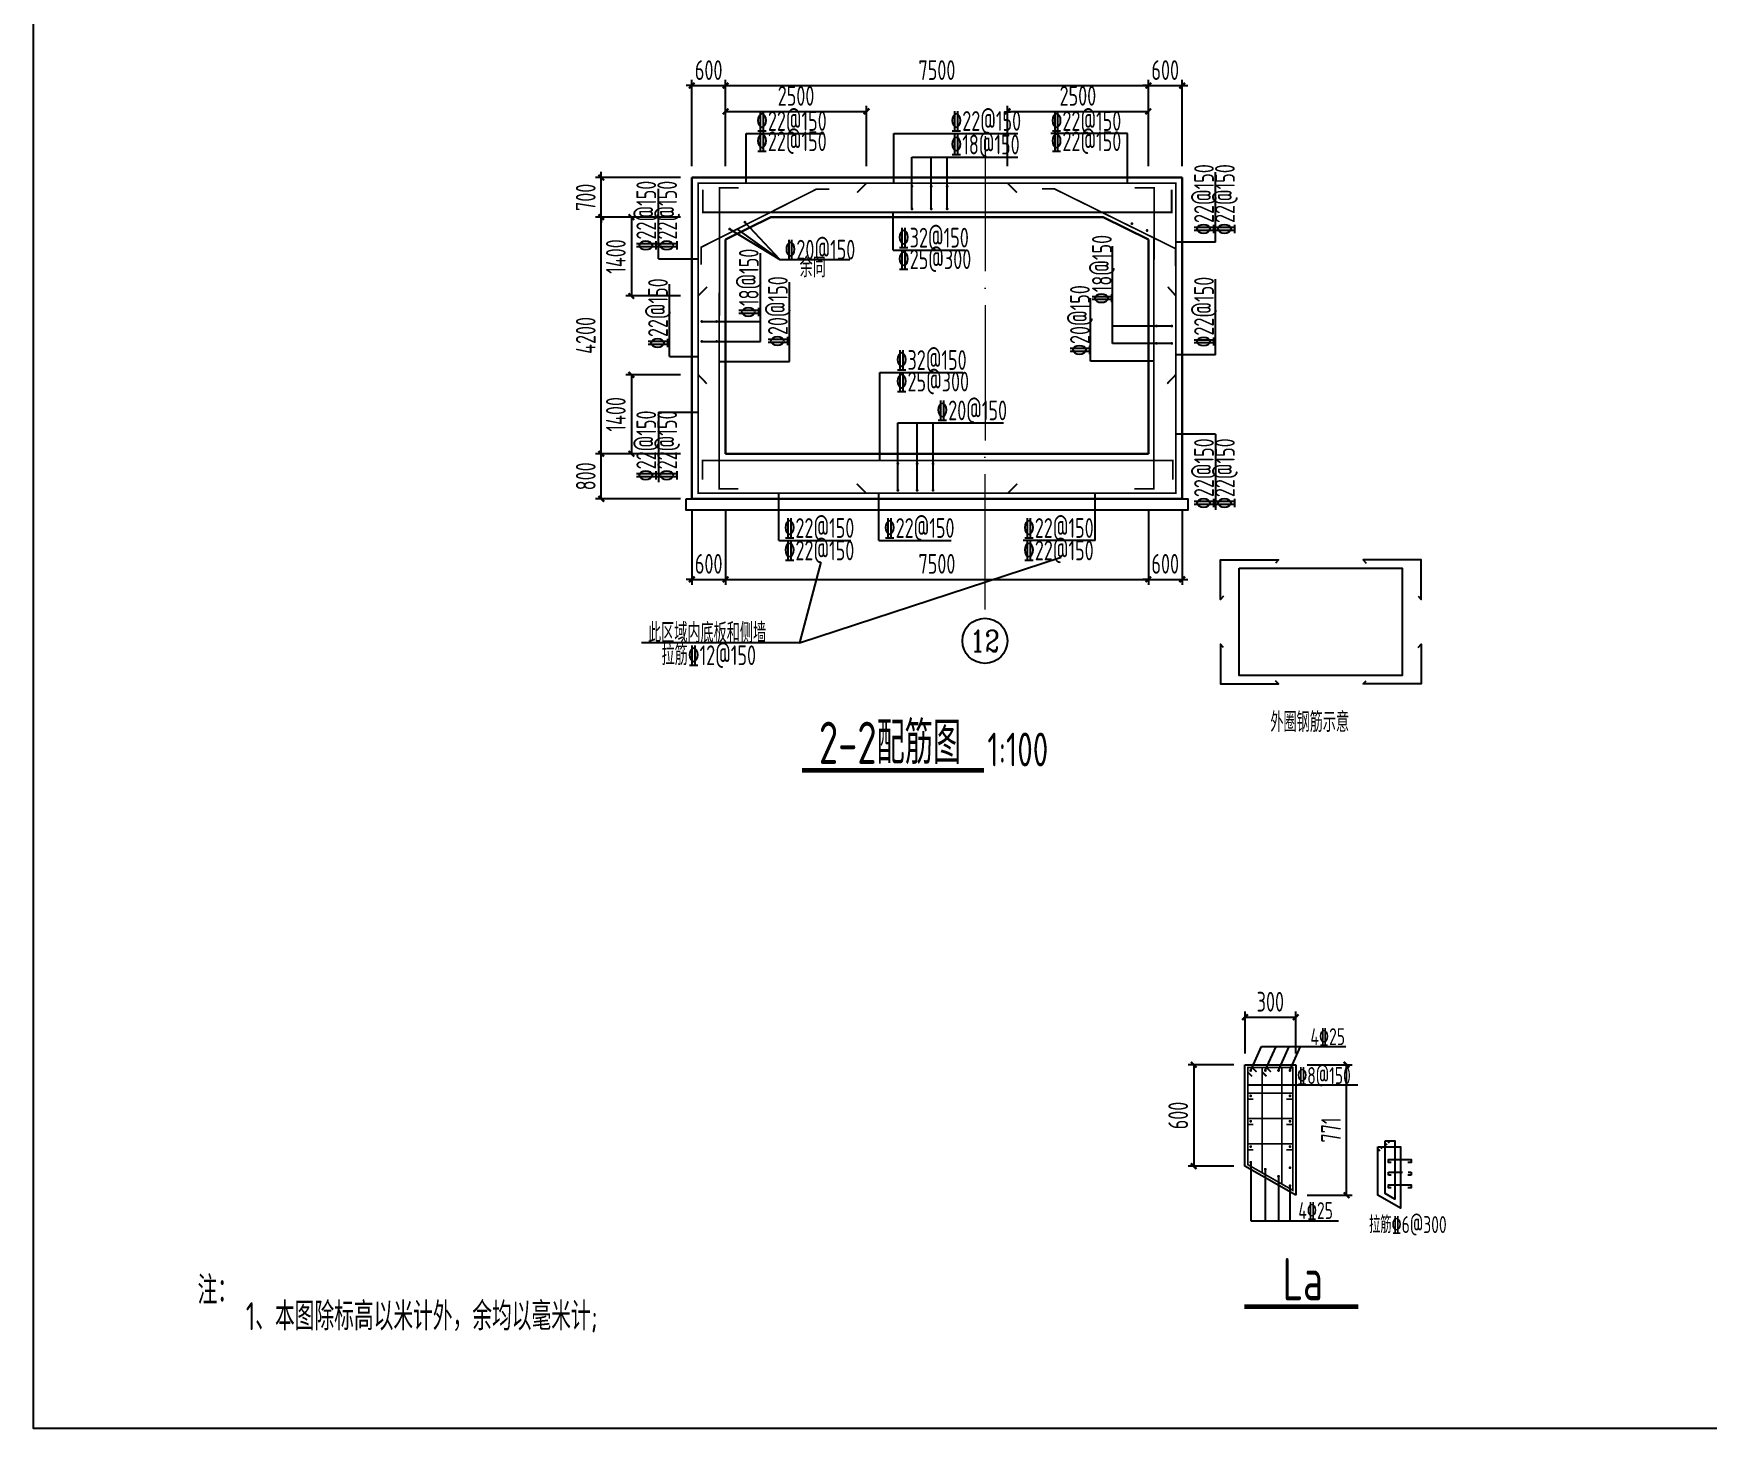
# Model space of a CAD drawing. Header units: millimetres. Extents: x -897614 to 191467, y -439928 to 101803.
# Drawn here: x -35120 to -5420, y -175857 to -151105 of the extents above; entities that cross this region are included whole.
import ezdxf
from ezdxf.enums import TextEntityAlignment as Align

# ---------------------------------------------------------------- set-up
doc = ezdxf.new("R2010")
doc.units = ezdxf.units.MM
doc.header["$LTSCALE"] = 1000
for name, pattern in [('ACAD_ISO04W100', [30, 24, -3, 0, -3]), ('DASH', [0.35, 0.25, -0.1]), ('DASHED', [19.05, 12.7, -6.35])]:
    doc.linetypes.add(name, pattern=pattern)
for name, color, linetype in [('AXIS', 3, 'Continuous'), ('DC', 7, 'Continuous'), ('DIM_LEAD', 3, 'Continuous'), ('DIM_SYMB', 3, 'Continuous'), ('JG_TEXT', 7, 'Continuous'), ('PUB_TEXT', 7, 'Continuous'), ('REIN', 1, 'Continuous'), ('TEXT(水平)', 7, 'Continuous')]:
    doc.layers.add(name, color=color, linetype=linetype)
for name, color, linetype, lineweight in [('AXIS_TEXT', 7, 'Continuous', 18), ('Beam', 4, 'DASHED', 25), ('DOTE', 8, 'ACAD_ISO04W100', 9), ('WALL', 6, 'Continuous', 30)]:
    doc.layers.add(name, color=color, linetype=linetype, lineweight=lineweight)
doc.layers.add('DY', color=1, linetype='Continuous', plot=False)
doc.styles.add('_TCH_AXIS', font='COMPLEX', dxfattribs={"bigfont": 'GBCBIG'})
doc.styles.add('TSSD', font='tssdeng.shx', dxfattribs={"width": 0.7, "bigfont": 'tssdchn.shx'})
doc.styles.add('TSSD_Rein', font='tssdeng.shx', dxfattribs={"width": 0.75, "bigfont": 'hztxt.shx'})
doc.dimstyles.new('TSD', dxfattribs={"dimtxt": 350, "dimasz": 100, "dimexe": 100, "dimexo": 200, "dimgap": 100, "dimtad": 1, "dimdec": 0, "dimzin": 0, "dimdsep": 46, "dimtxsty": 'TSSD', "dimblk": 'ARCHTICK', "dimcen": 0.09, "dimclrt": 7, "dimazin": 2, "dimtfac": 1, "dimtdec": 0, "dimtix": 1, "dimtmove": 2, "dimatfit": 3, "dimfxl": 0, "dimtolj": 1, "dimtzin": 0, "dimarcsym": 0})

# ---------------------------------------------------------------- blocks, each defined once
blk = doc.blocks.new('_ArchTick')
at = {"color": 0, "linetype": 'ByBlock', "const_width": 0.4}
blk.add_lwpolyline([(-0.5, -0.5), (0.5, 0.5)], dxfattribs=at)
blk = doc.blocks.new('*D262')
at = {"layer": 'Defpoints', "color": 0, "transparency": 16777216}
for p in [(-23441, -159362), (-22841, -159362), (-22841, -160790)]:
    blk.add_point(p, dxfattribs=at)
at = {"layer": 'DIM_LEAD', "color": 0, "lineweight": -2, "transparency": 16777216}
for p, q in [((-23441, -159562), (-23441, -160890)), ((-22841, -159562), (-22841, -160890)), ((-23441, -160790), (-23541, -160790)), ((-23441, -160790), (-22841, -160790)), ((-22841, -160790), (-22741, -160790))]:
    blk.add_line(p, q, dxfattribs=at)
at = {"layer": 'DIM_LEAD', "color": 0, "lineweight": -2, "transparency": 16777216, "xscale": 100, "yscale": 100, "zscale": 100}
blk.add_blockref('_ArchTick', (-23441, -160790), dxfattribs=at)
at = {"layer": 'DIM_LEAD', "color": 0, "lineweight": -2, "transparency": 16777216, "xscale": 100, "yscale": 100, "zscale": 100, "rotation": 180}
blk.add_blockref('_ArchTick', (-22841, -160790), dxfattribs=at)
at = {"layer": 'DIM_LEAD', "color": 7, "transparency": 16777216, "insert": (-23141, -160515), "char_height": 350, "attachment_point": 5, "style": 'TSSD'}
blk.add_mtext('\\A1;600', dxfattribs=at)
blk = doc.blocks.new('*D263')
at = {"layer": 'Defpoints', "color": 0, "transparency": 16777216}
for p in [(-22841, -159362), (-15341, -159362), (-15341, -160790)]:
    blk.add_point(p, dxfattribs=at)
at = {"layer": 'DIM_LEAD', "color": 0, "lineweight": -2, "transparency": 16777216}
for p, q in [((-22841, -159562), (-22841, -160890)), ((-15341, -159562), (-15341, -160890)), ((-22841, -160790), (-15341, -160790))]:
    blk.add_line(p, q, dxfattribs=at)
at = {"layer": 'DIM_LEAD', "color": 0, "lineweight": -2, "transparency": 16777216, "xscale": 100, "yscale": 100, "zscale": 100, "rotation": 180}
blk.add_blockref('_ArchTick', (-22841, -160790), dxfattribs=at)
at = {"layer": 'DIM_LEAD', "color": 0, "lineweight": -2, "transparency": 16777216, "xscale": 100, "yscale": 100, "zscale": 100}
blk.add_blockref('_ArchTick', (-15341, -160790), dxfattribs=at)
at = {"layer": 'DIM_LEAD', "color": 7, "transparency": 16777216, "insert": (-19091, -160515), "char_height": 350, "attachment_point": 5, "style": 'TSSD'}
blk.add_mtext('\\A1;7500', dxfattribs=at)
blk = doc.blocks.new('*D264')
at = {"layer": 'Defpoints', "color": 0, "transparency": 16777216}
for p in [(-15341, -159362), (-14741, -159362), (-14741, -160790)]:
    blk.add_point(p, dxfattribs=at)
at = {"layer": 'DIM_LEAD', "color": 0, "lineweight": -2, "transparency": 16777216}
for p, q in [((-15341, -159562), (-15341, -160890)), ((-14741, -159562), (-14741, -160890)), ((-15341, -160790), (-15441, -160790)), ((-15341, -160790), (-14741, -160790)), ((-14741, -160790), (-14641, -160790))]:
    blk.add_line(p, q, dxfattribs=at)
at = {"layer": 'DIM_LEAD', "color": 0, "lineweight": -2, "transparency": 16777216, "xscale": 100, "yscale": 100, "zscale": 100}
blk.add_blockref('_ArchTick', (-15341, -160790), dxfattribs=at)
at = {"layer": 'DIM_LEAD', "color": 0, "lineweight": -2, "transparency": 16777216, "xscale": 100, "yscale": 100, "zscale": 100, "rotation": 180}
blk.add_blockref('_ArchTick', (-14741, -160790), dxfattribs=at)
at = {"layer": 'DIM_LEAD', "color": 7, "transparency": 16777216, "insert": (-15041, -160515), "char_height": 350, "attachment_point": 5, "style": 'TSSD'}
blk.add_mtext('\\A1;600', dxfattribs=at)
blk = doc.blocks.new('*D265')
at = {"layer": 'Defpoints', "color": 0, "transparency": 16777216}
for p in [(-25047, -158562), (-23441, -158562), (-23441, -159362)]:
    blk.add_point(p, dxfattribs=at)
at = {"layer": 'DIM_LEAD', "color": 0, "lineweight": -2, "transparency": 16777216}
for p, q in [((-23641, -158562), (-25147, -158562)), ((-25047, -159362), (-25047, -158562)), ((-23641, -159362), (-25147, -159362))]:
    blk.add_line(p, q, dxfattribs=at)
at = {"layer": 'DIM_LEAD', "color": 0, "lineweight": -2, "transparency": 16777216, "xscale": 100, "yscale": 100, "zscale": 100}
for p, rotation in [((-25047, -158562), 90), ((-25047, -159362), 270)]:
    blk.add_blockref('_ArchTick', p, dxfattribs=dict(at, rotation=rotation))
at = {"layer": 'DIM_LEAD', "color": 7, "transparency": 16777216, "insert": (-25322, -158962), "char_height": 350, "attachment_point": 5, "rotation": 90, "style": 'TSSD'}
blk.add_mtext('\\A1;800', dxfattribs=at)
blk = doc.blocks.new('*D266')
at = {"layer": 'Defpoints', "color": 0, "transparency": 16777216}
for p in [(-25047, -154362), (-23441, -154362), (-23441, -158562)]:
    blk.add_point(p, dxfattribs=at)
at = {"layer": 'DIM_LEAD', "color": 0, "lineweight": -2, "transparency": 16777216}
for p, q in [((-23641, -154362), (-25147, -154362)), ((-25047, -158562), (-25047, -154362)), ((-23641, -158562), (-25147, -158562))]:
    blk.add_line(p, q, dxfattribs=at)
at = {"layer": 'DIM_LEAD', "color": 0, "lineweight": -2, "transparency": 16777216, "xscale": 100, "yscale": 100, "zscale": 100}
for p, rotation in [((-25047, -154362), 90), ((-25047, -158562), 270)]:
    blk.add_blockref('_ArchTick', p, dxfattribs=dict(at, rotation=rotation))
at = {"layer": 'DIM_LEAD', "color": 7, "transparency": 16777216, "insert": (-25322, -156462), "char_height": 350, "attachment_point": 5, "rotation": 90, "style": 'TSSD'}
blk.add_mtext('\\A1;4200', dxfattribs=at)
blk = doc.blocks.new('*D267')
at = {"layer": 'Defpoints', "color": 0, "transparency": 16777216}
for p in [(-25047, -153662), (-23441, -153662), (-23441, -154362)]:
    blk.add_point(p, dxfattribs=at)
at = {"layer": 'DIM_LEAD', "color": 0, "lineweight": -2, "transparency": 16777216}
for p, q in [((-23641, -153662), (-25147, -153662)), ((-25047, -153662), (-25047, -153562)), ((-25047, -154362), (-25047, -153662)), ((-23641, -154362), (-25147, -154362)), ((-25047, -154362), (-25047, -154462))]:
    blk.add_line(p, q, dxfattribs=at)
at = {"layer": 'DIM_LEAD', "color": 0, "lineweight": -2, "transparency": 16777216, "xscale": 100, "yscale": 100, "zscale": 100}
for p, rotation in [((-25047, -153662), 270), ((-25047, -154362), 90)]:
    blk.add_blockref('_ArchTick', p, dxfattribs=dict(at, rotation=rotation))
at = {"layer": 'DIM_LEAD', "color": 7, "transparency": 16777216, "insert": (-25322, -154012), "char_height": 350, "attachment_point": 5, "rotation": 90, "style": 'TSSD'}
blk.add_mtext('\\A1;700', dxfattribs=at)
blk = doc.blocks.new('*D268')
at = {"layer": 'Defpoints', "color": 0, "transparency": 16777216}
for p in [(-23441, -154362), (-24513, -155762), (-23441, -155762)]:
    blk.add_point(p, dxfattribs=at)
at = {"layer": 'DIM_LEAD', "color": 0, "lineweight": -2, "transparency": 16777216}
for p, q in [((-23641, -154362), (-24613, -154362)), ((-24513, -154362), (-24513, -155762)), ((-23641, -155762), (-24613, -155762))]:
    blk.add_line(p, q, dxfattribs=at)
at = {"layer": 'DIM_LEAD', "color": 0, "lineweight": -2, "transparency": 16777216, "xscale": 100, "yscale": 100, "zscale": 100}
for p, rotation in [((-24513, -154362), 90), ((-24513, -155762), 270)]:
    blk.add_blockref('_ArchTick', p, dxfattribs=dict(at, rotation=rotation))
at = {"layer": 'DIM_LEAD', "color": 7, "transparency": 16777216, "insert": (-24788, -155062), "char_height": 350, "attachment_point": 5, "rotation": 90, "style": 'TSSD'}
blk.add_mtext('\\A1;1400', dxfattribs=at)
blk = doc.blocks.new('*D269')
at = {"layer": 'Defpoints', "color": 0, "transparency": 16777216}
for p in [(-23441, -157162), (-24513, -158562), (-23441, -158562)]:
    blk.add_point(p, dxfattribs=at)
at = {"layer": 'DIM_LEAD', "color": 0, "lineweight": -2, "transparency": 16777216}
for p, q in [((-23641, -157162), (-24613, -157162)), ((-24513, -157162), (-24513, -158562)), ((-23641, -158562), (-24613, -158562))]:
    blk.add_line(p, q, dxfattribs=at)
at = {"layer": 'DIM_LEAD', "color": 0, "lineweight": -2, "transparency": 16777216, "xscale": 100, "yscale": 100, "zscale": 100}
for p, rotation in [((-24513, -157162), 90), ((-24513, -158562), 270)]:
    blk.add_blockref('_ArchTick', p, dxfattribs=dict(at, rotation=rotation))
at = {"layer": 'DIM_LEAD', "color": 7, "transparency": 16777216, "insert": (-24788, -157862), "char_height": 350, "attachment_point": 5, "rotation": 90, "style": 'TSSD'}
blk.add_mtext('\\A1;1400', dxfattribs=at)
blk = doc.blocks.new('*D270')
at = {"layer": 'Defpoints', "color": 0, "transparency": 16777216}
for p in [(-22841, -152030), (-23441, -153662), (-22841, -153662)]:
    blk.add_point(p, dxfattribs=at)
at = {"layer": 'DIM_LEAD', "color": 0, "lineweight": -2, "transparency": 16777216}
for p, q in [((-23441, -152030), (-23541, -152030)), ((-23441, -153462), (-23441, -151930)), ((-23441, -152030), (-22841, -152030)), ((-22841, -153462), (-22841, -151930)), ((-22841, -152030), (-22741, -152030))]:
    blk.add_line(p, q, dxfattribs=at)
at = {"layer": 'DIM_LEAD', "color": 0, "lineweight": -2, "transparency": 16777216, "xscale": 100, "yscale": 100, "zscale": 100}
blk.add_blockref('_ArchTick', (-23441, -152030), dxfattribs=at)
at = {"layer": 'DIM_LEAD', "color": 0, "lineweight": -2, "transparency": 16777216, "xscale": 100, "yscale": 100, "zscale": 100, "rotation": 180}
blk.add_blockref('_ArchTick', (-22841, -152030), dxfattribs=at)
at = {"layer": 'DIM_LEAD', "color": 7, "transparency": 16777216, "insert": (-23141, -151755), "char_height": 350, "attachment_point": 5, "style": 'TSSD'}
blk.add_mtext('\\A1;600', dxfattribs=at)
blk = doc.blocks.new('*D271')
at = {"layer": 'Defpoints', "color": 0, "transparency": 16777216}
for p in [(-15341, -152030), (-22841, -153662), (-15341, -153662)]:
    blk.add_point(p, dxfattribs=at)
at = {"layer": 'DIM_LEAD', "color": 0, "lineweight": -2, "transparency": 16777216}
for p, q in [((-22841, -153462), (-22841, -151930)), ((-22841, -152030), (-15341, -152030)), ((-15341, -153462), (-15341, -151930))]:
    blk.add_line(p, q, dxfattribs=at)
at = {"layer": 'DIM_LEAD', "color": 0, "lineweight": -2, "transparency": 16777216, "xscale": 100, "yscale": 100, "zscale": 100, "rotation": 180}
blk.add_blockref('_ArchTick', (-22841, -152030), dxfattribs=at)
at = {"layer": 'DIM_LEAD', "color": 0, "lineweight": -2, "transparency": 16777216, "xscale": 100, "yscale": 100, "zscale": 100}
blk.add_blockref('_ArchTick', (-15341, -152030), dxfattribs=at)
at = {"layer": 'DIM_LEAD', "color": 7, "transparency": 16777216, "insert": (-19091, -151755), "char_height": 350, "attachment_point": 5, "style": 'TSSD'}
blk.add_mtext('\\A1;7500', dxfattribs=at)
blk = doc.blocks.new('*D280')
at = {"layer": 'Defpoints', "color": 0, "transparency": 16777216}
for p in [(-14741, -152030), (-15341, -153662), (-14741, -153662)]:
    blk.add_point(p, dxfattribs=at)
at = {"layer": 'DIM_LEAD', "color": 0, "lineweight": -2, "transparency": 16777216}
for p, q in [((-15341, -152030), (-15441, -152030)), ((-15341, -153462), (-15341, -151930)), ((-15341, -152030), (-14741, -152030)), ((-14741, -153462), (-14741, -151930)), ((-14741, -152030), (-14641, -152030))]:
    blk.add_line(p, q, dxfattribs=at)
at = {"layer": 'DIM_LEAD', "color": 0, "lineweight": -2, "transparency": 16777216, "xscale": 100, "yscale": 100, "zscale": 100}
blk.add_blockref('_ArchTick', (-15341, -152030), dxfattribs=at)
at = {"layer": 'DIM_LEAD', "color": 0, "lineweight": -2, "transparency": 16777216, "xscale": 100, "yscale": 100, "zscale": 100, "rotation": 180}
blk.add_blockref('_ArchTick', (-14741, -152030), dxfattribs=at)
at = {"layer": 'DIM_LEAD', "color": 7, "transparency": 16777216, "insert": (-15041, -151755), "char_height": 350, "attachment_point": 5, "style": 'TSSD'}
blk.add_mtext('\\A1;600', dxfattribs=at)
blk = doc.blocks.new('*D272')
at = {"layer": 'Defpoints', "color": 0, "transparency": 16777216}
for p in [(-20341, -152487), (-22841, -153662), (-20341, -153662)]:
    blk.add_point(p, dxfattribs=at)
at = {"layer": 'DIM_LEAD', "color": 0, "lineweight": -2, "transparency": 16777216}
for p, q in [((-22841, -153462), (-22841, -152387)), ((-22841, -152487), (-20341, -152487)), ((-20341, -153462), (-20341, -152387))]:
    blk.add_line(p, q, dxfattribs=at)
at = {"layer": 'DIM_LEAD', "color": 0, "lineweight": -2, "transparency": 16777216, "xscale": 100, "yscale": 100, "zscale": 100, "rotation": 180}
blk.add_blockref('_ArchTick', (-22841, -152487), dxfattribs=at)
at = {"layer": 'DIM_LEAD', "color": 0, "lineweight": -2, "transparency": 16777216, "xscale": 100, "yscale": 100, "zscale": 100}
blk.add_blockref('_ArchTick', (-20341, -152487), dxfattribs=at)
at = {"layer": 'DIM_LEAD', "color": 7, "transparency": 16777216, "insert": (-21591, -152212), "char_height": 350, "attachment_point": 5, "style": 'TSSD'}
blk.add_mtext('\\A1;2500', dxfattribs=at)
blk = doc.blocks.new('*D273')
at = {"layer": 'Defpoints', "color": 0, "transparency": 16777216}
for p in [(-15341, -152487), (-17841, -153662), (-15341, -153662)]:
    blk.add_point(p, dxfattribs=at)
at = {"layer": 'DIM_LEAD', "color": 0, "lineweight": -2, "transparency": 16777216}
for p, q in [((-17841, -153462), (-17841, -152387)), ((-17841, -152487), (-15341, -152487)), ((-15341, -153462), (-15341, -152387))]:
    blk.add_line(p, q, dxfattribs=at)
at = {"layer": 'DIM_LEAD', "color": 0, "lineweight": -2, "transparency": 16777216, "xscale": 100, "yscale": 100, "zscale": 100, "rotation": 180}
blk.add_blockref('_ArchTick', (-17841, -152487), dxfattribs=at)
at = {"layer": 'DIM_LEAD', "color": 0, "lineweight": -2, "transparency": 16777216, "xscale": 100, "yscale": 100, "zscale": 100}
blk.add_blockref('_ArchTick', (-15341, -152487), dxfattribs=at)
at = {"layer": 'DIM_LEAD', "color": 7, "transparency": 16777216, "insert": (-16591, -152212), "char_height": 350, "attachment_point": 5, "style": 'TSSD'}
blk.add_mtext('\\A1;2500', dxfattribs=at)
blk = doc.blocks.new('*D545')
at = {"layer": 'Defpoints', "color": 0, "transparency": 16777216}
for p in [(-12726, -168560), (-13626, -169403), (-12726, -169403)]:
    blk.add_point(p, dxfattribs=at)
at = {"layer": 'DIM_LEAD', "color": 0, "lineweight": -2, "transparency": 16777216}
for p, q in [((-13626, -169203), (-13626, -168460)), ((-13626, -168560), (-12726, -168560)), ((-12726, -169203), (-12726, -168460))]:
    blk.add_line(p, q, dxfattribs=at)
at = {"layer": 'DIM_LEAD', "color": 0, "lineweight": -2, "transparency": 16777216, "xscale": 100, "yscale": 100, "zscale": 100, "rotation": 180}
blk.add_blockref('_ArchTick', (-13626, -168560), dxfattribs=at)
at = {"layer": 'DIM_LEAD', "color": 0, "lineweight": -2, "transparency": 16777216, "xscale": 100, "yscale": 100, "zscale": 100}
blk.add_blockref('_ArchTick', (-12726, -168560), dxfattribs=at)
at = {"layer": 'DIM_LEAD', "color": 7, "transparency": 16777216, "insert": (-13176, -168285), "char_height": 350, "attachment_point": 5, "style": 'TSSD'}
blk.add_mtext('\\A1;300', dxfattribs=at)
blk = doc.blocks.new('*D546')
at = {"layer": 'Defpoints', "color": 0, "transparency": 16777216}
for p in [(-13626, -169403), (-14536, -171203), (-13626, -171203)]:
    blk.add_point(p, dxfattribs=at)
at = {"layer": 'DIM_LEAD', "color": 0, "lineweight": -2, "transparency": 16777216}
for p, q in [((-13826, -169403), (-14636, -169403)), ((-14536, -169403), (-14536, -171203)), ((-13826, -171203), (-14636, -171203))]:
    blk.add_line(p, q, dxfattribs=at)
at = {"layer": 'DIM_LEAD', "color": 0, "lineweight": -2, "transparency": 16777216, "xscale": 100, "yscale": 100, "zscale": 100}
for p, rotation in [((-14536, -169403), 90), ((-14536, -171203), 270)]:
    blk.add_blockref('_ArchTick', p, dxfattribs=dict(at, rotation=rotation))
at = {"layer": 'DIM_LEAD', "color": 7, "transparency": 16777216, "insert": (-14811, -170303), "char_height": 350, "attachment_point": 5, "rotation": 90, "style": 'TSSD'}
blk.add_mtext('\\A1;600', dxfattribs=at)
blk = doc.blocks.new('*D547')
at = {"layer": 'Defpoints', "color": 0, "transparency": 16777216}
for p in [(-12726, -169403), (-11825, -169403), (-12726, -171717)]:
    blk.add_point(p, dxfattribs=at)
at = {"layer": 'DIM_LEAD', "color": 0, "lineweight": -2, "transparency": 16777216}
for p, q in [((-12526, -169403), (-11725, -169403)), ((-11825, -171717), (-11825, -169403)), ((-12526, -171717), (-11725, -171717))]:
    blk.add_line(p, q, dxfattribs=at)
at = {"layer": 'DIM_LEAD', "color": 0, "lineweight": -2, "transparency": 16777216, "xscale": 100, "yscale": 100, "zscale": 100}
for p, rotation in [((-11825, -169403), 90), ((-11825, -171717), 270)]:
    blk.add_blockref('_ArchTick', p, dxfattribs=dict(at, rotation=rotation))
at = {"layer": 'DIM_LEAD', "color": 7, "transparency": 16777216, "insert": (-12100, -170560), "char_height": 350, "attachment_point": 5, "rotation": 90, "style": 'TSSD'}
blk.add_mtext('\\A1;771', dxfattribs=at)

msp = doc.modelspace()

# ---------------------------------------------------------------- linework, layer by layer
at = {"layer": 'AXIS'}
msp.add_circle((-18240.79504, -161881.85478), 400, dxfattribs=at)
at = {"layer": 'Beam'}
msp.add_lwpolyline([(-13626.44108, -169403.49874), (-12726.44108, -169403.49874), (-12726.44108, -171716.62618), (-13626.44108, -171203.49874)], close=True, dxfattribs=at)
at = {"layer": 'DC'}
msp.add_lwpolyline([(-23540.79504, -159362.28801), (-14640.79504, -159362.28801), (-14640.79504, -159562.28801), (-23540.79504, -159562.28801)], close=True, dxfattribs=at)
at = {"layer": 'DIM_SYMB', "const_width": 80}
for points in [[(-21482.66497, -164178.86443), (-18257.00538, -164178.86459)], [(-13639.37704, -173694.25675), (-11617.03057, -173694.25692)]]:
    msp.add_lwpolyline(points, dxfattribs=at)
at = {"layer": 'DOTE', "ltscale": 0.1}
msp.add_line((-18235.16457, -152924.42808), (-18240.79504, -161481.85478), dxfattribs=at)
at = {"layer": 'DY'}
msp.add_lwpolyline([(-35120.27632, -133857.1163), (24279.72368, -133857.1163), (24279.72368, -175857.1163), (-35120.27632, -175857.1163)], close=True, dxfattribs=at)
at = {"layer": 'JG_TEXT'}
for p, q in [((-22473.32561, -153775.21325), (-22473.32561, -152879.31581)), ((-22473.32561, -152879.31581), (-21108.16984, -152879.31581)), ((-19853.62193, -153775.21325), (-19853.62193, -152879.31581)), ((-19853.62193, -152879.31581), (-17658.88606, -152879.31581)), ((-15708.26463, -152879.31581), (-17073.42039, -152879.31581)), ((-15708.26463, -153775.21325), (-15708.26463, -152879.31581)), ((-19535.45073, -154217.3999), (-19535.45073, -153297.19143)), ((-19535.45073, -153297.19143), (-17658.88606, -153297.19143)), ((-19192.96385, -154217.3999), (-19192.96385, -153297.19143)), ((-18910.16366, -154217.3999), (-18910.16366, -153297.19143)), ((-14148.85503, -154809.0408), (-14148.85503, -153565.40778)), ((-24032.7352, -155102.70221), (-24032.7352, -153859.06919)), ((-19870.35835, -154949.68894), (-19870.35835, -154278.24414)), ((-22768.43463, -154575.61572), (-21877.87642, -155117.30188)), ((-21877.87642, -155117.30188), (-22627.05985, -154574.05578)), ((-21877.87642, -155117.30188), (-22498.91072, -154453.45101)), ((-22224.46571, -156568.95715), (-22224.46571, -155002.65572)), ((-19870.35835, -154949.68894), (-18591.4701, -154949.68894)), ((-15976.24676, -156603.94901), (-15976.24676, -154880.75815)), ((-14148.85503, -154809.0408), (-14855.33057, -154809.0408)), ((-24032.7352, -155102.70221), (-23326.25967, -155102.70221)), ((-21877.87642, -155117.30188), (-20638.88766, -155117.30188)), ((-23835.64891, -156833.8995), (-23835.64891, -155554.20144)), ((-21709.1113, -156925.76717), (-21709.1113, -155518.01014)), ((-14148.85503, -156806.49011), (-14148.85503, -155462.85709)), ((-16366.0007, -156921.26028), (-16366.0007, -155799.00327)), ((-23262.97248, -156215.0433), (-22224.46571, -156215.0433)), ((-14925.97437, -156295.58296), (-15976.24676, -156295.58296)), ((-23262.97248, -156568.95715), (-22224.46571, -156568.95715)), ((-14925.97437, -156603.94901), (-15976.24676, -156603.94901)), ((-14148.85503, -156806.49011), (-14855.33057, -156806.49011)), ((-23835.64891, -156833.8995), (-23342.62024, -156833.8995)), ((-22944.80324, -156925.76717), (-21709.1113, -156925.76717)), ((-15255.90923, -156921.26028), (-16366.0007, -156921.26028)), ((-20103.2717, -158695.74955), (-20103.2717, -157120.81214)), ((-20103.2717, -157120.81214), (-18630.55098, -157120.81214)), ((-24032.7352, -157821.87381), (-24032.7352, -159065.50683)), ((-24032.7352, -157821.87381), (-23326.25967, -157821.87381)), ((-19785.10051, -159209.9495), (-19785.10051, -158014.51063)), ((-19785.10051, -158014.51063), (-17908.53584, -158014.51063)), ((-19442.61363, -159209.9495), (-19442.61363, -158014.51063)), ((-19159.81344, -159209.9495), (-19159.81344, -158014.51063)), ((-14148.85503, -158215.53522), (-14855.33057, -158215.53522)), ((-14148.85503, -158215.53522), (-14148.85503, -159559.16824)), ((-21897.45759, -160100.89838), (-21897.45759, -159270.79373)), ((-20120.00813, -160100.89838), (-20120.00813, -159270.79373)), ((-16284.13265, -160100.89838), (-16284.13265, -159270.79373)), ((-21897.45759, -160100.89838), (-20618.56933, -160100.89838)), ((-20120.00813, -160100.89838), (-18841.11987, -160100.89838)), ((-16284.13265, -160100.89838), (-17563.02091, -160100.89838)), ((-21531.9259, -161917.81996), (-16885.04214, -160397.5959)), ((-21150.86986, -160483.32548), (-21531.9259, -161917.81996)), ((-21531.9259, -161917.81996), (-24333.21174, -161917.81996)), ((-13524.41235, -169504.938), (-13334.91449, -169078.88361)), ((-13334.91449, -169078.88361), (-11839.71776, -169078.88361)), ((-13265.37904, -169504.938), (-13075.88118, -169078.88361)), ((-13031.25142, -169504.938), (-12841.75356, -169078.88361)), ((-12828.34192, -169504.938), (-12638.84406, -169078.88361)), ((-13576.44108, -169756.12561), (-11622.79051, -169756.12561)), ((-13524.41235, -171132.83945), (-13524.41235, -172172.30771)), ((-13265.37904, -171257.52586), (-13265.37904, -172172.30771)), ((-13031.25142, -171381.99994), (-13031.25142, -172172.30771)), ((-12828.34192, -171549.20808), (-12828.34192, -172172.30771)), ((-13524.41235, -172172.30771), (-11968.30709, -172172.30771))]:
    msp.add_line(p, q, dxfattribs=at)
at = {"layer": 'REIN', "const_width": 30}
for points in [[(-23329.47669, -153758.59748), (-14852.11192, -153758.78077), (-14852.11355, -159260.51899), (-23329.4713, -159260.51899)], [(-13576.44108, -169453.49874), (-12776.44108, -169453.49874), (-12776.44108, -171630.56344), (-13576.44108, -171174.45017)], [(-13320.53758, -169453.49874), (-12974.11858, -169453.49874), (-12974.11858, -171517.85927), (-13320.53758, -171320.35139)]]:
    msp.add_lwpolyline(points, close=True, dxfattribs=at)
for points in [[(-23169.11736, -155600.03435), (-23329.4747, -155764.18433), (-23329.47669, -153758.59748), (-20340.79504, -153758.59748), (-20509.03718, -153926.83962)], [(-22613.20777, -159184.46046), (-22955.65664, -159184.46046), (-22950.02617, -153843.22332), (-22607.5773, -153843.22332)], [(-14995.7415, -155600.03435), (-14852.11252, -155762.28801), (-14852.11355, -153758.59748), (-17840.7952, -153758.59748), (-17672.55306, -153926.83962)], [(-15587.5047, -159184.46046), (-15245.05583, -159184.46046), (-15239.42536, -153843.22332), (-15581.87423, -153843.22332)], [(-23272.10939, -155206.84772), (-23272.10939, -154896.58055), (-21226.26789, -153865.01494), (-21002.7372, -153865.01494)], [(-14927.08982, -153874.5944), (-14927.08982, -154278.24414), (-23245.98834, -154278.24414), (-23245.98834, -153874.5944)], [(-14859.48085, -155231.84772), (-14859.48085, -154921.58055), (-17006.51247, -153862.79959), (-17230.04316, -153862.79959)], [(-23174.75322, -157319.08212), (-23329.47339, -157156.82845), (-23329.47669, -159260.51899), (-20346.4309, -159260.51899), (-20514.67303, -159092.27685)], [(-15006.83702, -157319.08212), (-14852.11355, -157156.82846), (-14852.11355, -159260.51899), (-17835.15934, -159260.51899), (-17666.9172, -159092.27685)], [(-14904.15596, -159019.52207), (-14904.15596, -158679.13378), (-23251.6188, -158679.13378), (-23251.6188, -159019.52207)], [(-13500.40057, -169608.8127), (-13576.44108, -169532.77219)], [(-13421.12712, -169529.53925), (-13497.16763, -169453.49874)], [(-13244.49707, -169608.8127), (-13320.53758, -169532.77219)], [(-13165.22362, -169529.53925), (-13241.26413, -169453.49874)], [(-13479.49241, -170011.85232), (-13576.44108, -170011.85232), (-13576.44108, -169904.20961), (-12776.44108, -169904.20961), (-12776.44108, -170011.85232), (-12889.99248, -170011.85232)], [(-13479.49241, -170911.85232), (-13576.44108, -170911.85232), (-13576.44108, -170804.20961), (-12776.44108, -170804.20961), (-12776.44108, -170911.85232), (-12889.99248, -170911.85232)]]:
    msp.add_lwpolyline(points, dxfattribs=at)
at = {"layer": 'REIN', "const_width": 25}
for points in [[(-19547.95073, -153817.27029, 1), (-19522.95073, -153817.27029, 1)], [(-19205.46385, -153817.27029, 1), (-19180.46385, -153817.27029, 1)], [(-18922.66366, -153817.27029, 1), (-18897.66366, -153817.27029, 1)], [(-22511.41072, -154453.45101, 1), (-22486.41072, -154453.45101, 1)], [(-19547.95073, -154217.3999, 1), (-19522.95073, -154217.3999, 1)], [(-19205.46385, -154217.3999, 1), (-19180.46385, -154217.3999, 1)], [(-18922.66366, -154217.3999, 1), (-18897.66366, -154217.3999, 1)], [(-22780.93463, -154575.61572, 1), (-22755.93463, -154575.61572, 1)], [(-15620.17952, -154478.45101, -1), (-15645.17952, -154478.45101, -1)], [(-15350.65561, -154600.61572, -1), (-15375.65561, -154600.61572, -1)], [(-23275.47248, -156215.0433, 1), (-23250.47248, -156215.0433, 1)], [(-23012.09587, -156215.0433, 1), (-22987.09587, -156215.0433, 1)], [(-15184.83194, -156295.58296, -1), (-15209.83194, -156295.58296, -1)], [(-14913.47437, -156295.58296, -1), (-14938.47437, -156295.58296, -1)], [(-23275.47248, -156568.95715, 1), (-23250.47248, -156568.95715, 1)], [(-23012.09587, -156568.95715, 1), (-22987.09587, -156568.95715, 1)], [(-15184.83194, -156603.94901, -1), (-15209.83194, -156603.94901, -1)], [(-14913.47437, -156603.94901, -1), (-14938.47437, -156603.94901, -1)], [(-19797.60051, -158737.80659, 1), (-19772.60051, -158737.80659, 1)], [(-19455.11363, -158737.80659, 1), (-19430.11363, -158737.80659, 1)], [(-19172.31344, -158737.80659, 1), (-19147.31344, -158737.80659, 1)], [(-19797.60051, -159209.9495, 1), (-19772.60051, -159209.9495, 1)], [(-19455.11363, -159209.9495, 1), (-19430.11363, -159209.9495, 1)], [(-19172.31344, -159209.9495, 1), (-19147.31344, -159209.9495, 1)], [(-13511.91235, -169504.938, -1), (-13536.91235, -169504.938, -1)], [(-13252.87904, -169504.938, -1), (-13277.87904, -169504.938, -1)], [(-13018.75142, -169504.938, -1), (-13043.75142, -169504.938, -1)], [(-12815.84192, -169504.938, -1), (-12840.84192, -169504.938, -1)], [(-13511.91235, -169954.938, -1), (-13536.91235, -169954.938, -1)], [(-12815.84192, -169954.938, -1), (-12840.84192, -169954.938, -1)], [(-13511.91235, -170404.938, -1), (-13536.91235, -170404.938, -1)], [(-12815.84192, -170404.938, -1), (-12840.84192, -170404.938, -1)], [(-13511.91235, -170854.938, -1), (-13536.91235, -170854.938, -1)], [(-12815.84192, -170854.938, -1), (-12840.84192, -170854.938, -1)], [(-13511.91235, -171132.83945, -1), (-13536.91235, -171132.83945, -1)], [(-13252.87904, -171257.52586, -1), (-13277.87904, -171257.52586, -1)], [(-13018.75142, -171381.99994, -1), (-13043.75142, -171381.99994, -1)], [(-12815.84192, -171229.99226, -1), (-12840.84192, -171229.99226, -1)], [(-12815.84192, -171549.20808, -1), (-12840.84192, -171549.20808, -1)]]:
    msp.add_lwpolyline(points, format="xyb", close=True, dxfattribs=at)
at = {"layer": 'REIN'}
for points in [[(-14006.30966, -161091.38251), (-14059.7621, -161146.09917), (-14059.76277, -160444.23689), (-13030.20222, -160444.23689), (-13086.28293, -160500.3176)], [(-10556.45155, -161091.38251), (-10502.99911, -161146.09917), (-10502.99844, -160444.23689), (-11532.55899, -160444.23689), (-11476.47828, -160500.3176)], [(-14006.30966, -161996.88277), (-14059.7621, -161942.16611), (-14059.76277, -162644.02839), (-13030.20222, -162644.02839), (-13086.28293, -162587.94768)], [(-10556.45155, -161996.88277), (-10502.99911, -161942.16611), (-10502.99844, -162644.02839), (-11532.55899, -162644.02839), (-11476.47828, -162587.94768)], [(-11064.21191, -170791.96978), (-11102.23217, -170753.94953)], [(-11231.80039, -170934.52055), (-11269.82064, -170896.5003)], [(-11192.16366, -170894.88383), (-11230.18392, -170856.86357)], [(-11103.84864, -170831.60651), (-11141.86889, -170793.58625)], [(-11030.86098, -171136.04036), (-11079.33531, -171136.04036), (-11079.33531, -171082.21901), (-10679.33531, -171082.21901), (-10679.33531, -171136.04036), (-10736.11101, -171136.04036)], [(-11030.86098, -171586.04036), (-11079.33531, -171586.04036), (-11079.33531, -171532.21901), (-10679.33531, -171532.21901), (-10679.33531, -171586.04036), (-10736.11101, -171586.04036)]]:
    msp.add_lwpolyline(points, dxfattribs=at)
for points in [[(-13727.60807, -160593.78184), (-10835.15314, -160593.84294), (-10835.15369, -162494.42234), (-13727.60627, -162494.42234)], [(-11141.86889, -170753.94953), (-10968.65939, -170753.94953), (-10968.65939, -171786.12979), (-11141.86889, -171687.37585)], [(-11269.82064, -170856.86357), (-10869.82064, -170856.86357), (-10869.82064, -171945.39592), (-11269.82064, -171717.33929)]]:
    msp.add_lwpolyline(points, close=True, dxfattribs=at)
at = {"layer": 'REIN', "linetype": 'DASH', "const_width": 30}
msp.add_lwpolyline([(-13479.49241, -170461.85232), (-13576.44108, -170461.85232), (-13576.44108, -170354.20961), (-12776.44108, -170354.20961), (-12776.44108, -170461.85232), (-12889.99248, -170461.85232)], dxfattribs=at)
at = {"layer": 'REIN', "linetype": 'DASH'}
msp.add_lwpolyline([(-11030.86098, -171361.04036), (-11079.33531, -171361.04036), (-11079.33531, -171307.21901), (-10679.33531, -171307.21901), (-10679.33531, -171361.04036), (-10736.11101, -171361.04036)], dxfattribs=at)
at = {"layer": 'WALL', "ltscale": 0.1}
for p, q in [((-14740.7952, -153662.28801), (-23440.79504, -153662.28801)), ((-23440.79504, -159362.28801), (-23440.79504, -153662.28801)), ((-14740.7952, -159362.28801), (-14740.7952, -153662.28801)), ((-22840.79504, -154762.28801), (-22040.79504, -154362.28801)), ((-16140.7952, -154362.28801), (-22040.79504, -154362.28801)), ((-15340.7952, -154762.28801), (-16140.7952, -154362.28801)), ((-22840.79504, -158562.28801), (-22840.79504, -154762.28801)), ((-15340.7952, -158562.28801), (-15340.7952, -154762.28801)), ((-22840.79504, -158562.28801), (-15340.7952, -158562.28801)), ((-23440.79504, -159362.28801), (-14740.7952, -159362.28801))]:
    msp.add_line(p, q, dxfattribs=at)

# ---------------------------------------------------------------- texts
at = {"layer": 'AXIS_TEXT', "style": '_TCH_AXIS'}
msp.add_text('12', height=375.36628, dxfattribs=at).set_placement((-18499.97652, -162069.53792), (-17981.61356, -162069.53792), align=Align.FIT)
at = {"layer": 'JG_TEXT', "style": 'TSSD', "width": 0.7}
for s, height, p in [('%%13222@150', 350, (-22301.14229, -152832.30503, 0)), ('%%13222@150', 350, (-18851.85851, -152832.30503, 0)), ('%%13222@150', 350, (-17075.15949, -152832.30503, 0)), ('%%13222@150', 350, (-22301.14229, -153191.89152, 0)), ('%%13218@150', 350, (-18851.85851, -153250.18065, 0)), ('%%13222@150', 350, (-17075.15949, -153191.89152, 0)), ('%%13220@150', 350, (-21794.86043, -155115.93686, 0)), ('%%13232@150', 350, (-19784.44254, -154902.67817, 0)), ('%%13225@300', 350, (-19784.44254, -155285.32617, 0)), ('余同', 350, (-21527.66878, -155429.73102, 0)), ('%%13232@150', 350, (-19823.52343, -157073.80136, 0)), ('%%13225@300', 350, (-19823.52343, -157456.44936, 0)), ('%%13220@150', 350, (-19101.50829, -157967.49985, 0)), ('%%13222@150', 350, (-21811.54178, -160053.88761, 0)), ('%%13222@150', 350, (-20034.09232, -160053.88761, 0)), ('%%13222@150', 350, (-17564.76, -160053.88761, 0)), ('%%13222@150', 350, (-21811.54178, -160452.67582, 0)), ('%%13222@150', 350, (-17564.76, -160452.67582, 0)), ('此区域内底板和侧墙', 350, (-24217.22932, -161913.01608, 0)), ('拉筋%%13212@150', 350, (-23977.73266, -162311.97515, 0)), ('外圈钢筋示意', 350, (-13175.96176, -163498.20495, 0)), ('4%%13225', 300, (-12464.93098, -169054.13183, 0)), ('%%1328@150', 300, (-12701.8036, -169744.33351, 0)), ('4%%13225', 300, (-12679.59613, -172140.16374, 0)), ('拉筋%%1326@300', 300, (-11425.45214, -172388.70632, 0))]:
    msp.add_text(s, height=height, dxfattribs=at).set_placement(p)
for s, p in [('%%13222@150', (-14178.38823, -154677.57822, 0)), ('%%13222@150', (-13807.41635, -154677.57822, 0)), ('%%13222@150', (-24073.69311, -154971.23963, 0)), ('%%13222@150', (-23702.72124, -154971.23963, 0)), ('%%13218@150', (-15989.55718, -155906.34696, 0)), ('%%13218@150', (-22253.9989, -156150.8912, 0)), ('%%13222@150', (-23865.1821, -156702.43691, 0)), ('%%13220@150', (-21738.64449, -156666.24561, 0)), ('%%13220@150', (-16379.31112, -156824.59208, 0)), ('%%13222@150', (-14178.38823, -156675.02752, 0)), ('%%13222@150', (-24073.69311, -159048.04793, 0)), ('%%13222@150', (-23702.72124, -159048.04793, 0)), ('%%13222@150', (-14178.38823, -159541.70934, 0)), ('%%13222@150', (-13807.41635, -159541.70934, 0))]:
    msp.add_text(s, height=350, rotation=90, dxfattribs=at).set_placement(p)
at = {"layer": 'PUB_TEXT', "style": 'TSSD', "width": 0.7}
for s, height, p in [('2-2配筋图', 750, (-21186.5835, -164065.71237)), ('1:100', 600, (-18196.94681, -164109.1824)), ('La', 750, (-12958.42246, -173581.1047))]:
    msp.add_text(s, height=height, rotation=359.999999146, dxfattribs=at).set_placement(p)
at = {"layer": 'TEXT(水平)', "style": 'TSSD_Rein', "width": 0.7}
for s, p in [('注：', (-32209.11435, -173652.97829)), ('1、本图除标高以米计外，余均以毫米计;', (-31352.47168, -174114.27812))]:
    msp.add_text(s, height=500, dxfattribs=at).set_placement(p)

# ---------------------------------------------------------------- dimensions: what is measured, and where the dimension line sits
at = {"layer": 'DIM_LEAD'}
for base, p1, p2, override, picture, middle in [((-22840.79504, -152029.53358), (-23440.79504, -153662.28801), (-22840.79504, -153662.28801), {"dimfxl": 150, "dimtfillclr": 256}, '*D270', (-23140.79504, -151754.53358)), ((-15340.7952, -152029.53358), (-22840.79504, -153662.28801), (-15340.7952, -153662.28801), {"dimfxl": 150, "dimtfillclr": 256}, '*D271', (-19090.79512, -151754.53358)), ((-14740.7952, -152029.53358), (-15340.7952, -153662.28801), (-14740.7952, -153662.28801), {"dimfxl": 150, "dimtfillclr": 256}, '*D280', (-15040.7952, -151754.53358)), ((-20340.79504, -152486.93486), (-22840.79504, -153662.28801), (-20340.79504, -153662.28801), {"dimfxl": 150, "dimtfillclr": 256}, '*D272', (-21590.79504, -152211.93486)), ((-15340.7952, -152486.93486), (-17840.7952, -153662.28801), (-15340.7952, -153662.28801), {"dimfxl": 150, "dimtfillclr": 256}, '*D273', (-16590.7952, -152211.93486)), ((-22840.79504, -160789.72047), (-23440.79504, -159362.28801), (-22840.79504, -159362.28801), {"dimtfillclr": 256}, '*D262', (-23140.79504, -160514.72047)), ((-15340.7952, -160789.72047), (-22840.79504, -159362.28801), (-15340.7952, -159362.28801), {"dimtfillclr": 256}, '*D263', (-19090.79512, -160514.72047)), ((-14740.7952, -160789.72047), (-15340.7952, -159362.28801), (-14740.7952, -159362.28801), {"dimtfillclr": 256}, '*D264', (-15040.7952, -160514.72047)), ((-12726.44108, -168559.6143), (-13626.44108, -169403.49874), (-12726.44108, -169403.49874), {"dimlfac": 0.333333, "dimtfillclr": 256}, '*D545', (-13176.44108, -168284.6143))]:
    dim = msp.add_linear_dim(base=base, p1=p1, p2=p2, dimstyle='TSD', override=override, dxfattribs=at)
    dim.commit()
    dim.dimension.update_dxf_attribs({"geometry": picture, "text_midpoint": middle})
for base, p1, p2, override, picture, middle in [((-25046.82058, -153662.28801), (-23440.79504, -154362.28801), (-23440.79504, -153662.28801), {"dimtfillclr": 256}, '*D267', (-25321.82058, -154012.28801)), ((-25046.82058, -154362.28801), (-23440.79504, -158562.28801), (-23440.79504, -154362.28801), {"dimtfillclr": 256}, '*D266', (-25321.82058, -156462.28801)), ((-24513.18804, -155762.28801), (-23440.79504, -154362.28801), (-23440.79504, -155762.28801), {"dimfxl": 150, "dimtfillclr": 256}, '*D268', (-24788.18804, -155062.28801)), ((-24513.18804, -158562.28801), (-23440.79504, -157162.28801), (-23440.79504, -158562.28801), {"dimfxl": 150, "dimtfillclr": 256}, '*D269', (-24788.18804, -157862.28801)), ((-25046.82058, -158562.28801), (-23440.79504, -159362.28801), (-23440.79504, -158562.28801), {"dimtfillclr": 256}, '*D265', (-25321.82058, -158962.28801)), ((-14535.5695, -171203.49874), (-13626.44108, -169403.49874), (-13626.44108, -171203.49874), {"dimlfac": 0.333333, "dimtfillclr": 256}, '*D546', (-14810.5695, -170303.49874)), ((-11824.59839, -169403.49874), (-12726.44108, -171716.62618), (-12726.44108, -169403.49874), {"dimlfac": 0.333333, "dimtfillclr": 256}, '*D547', (-12099.59839, -170560.06246))]:
    dim = msp.add_linear_dim(base=base, p1=p1, p2=p2, angle=90, dimstyle='TSD', override=override, dxfattribs=at)
    dim.commit()
    dim.dimension.update_dxf_attribs({"geometry": picture, "text_midpoint": middle})

doc.saveas('drawing.dxf')
